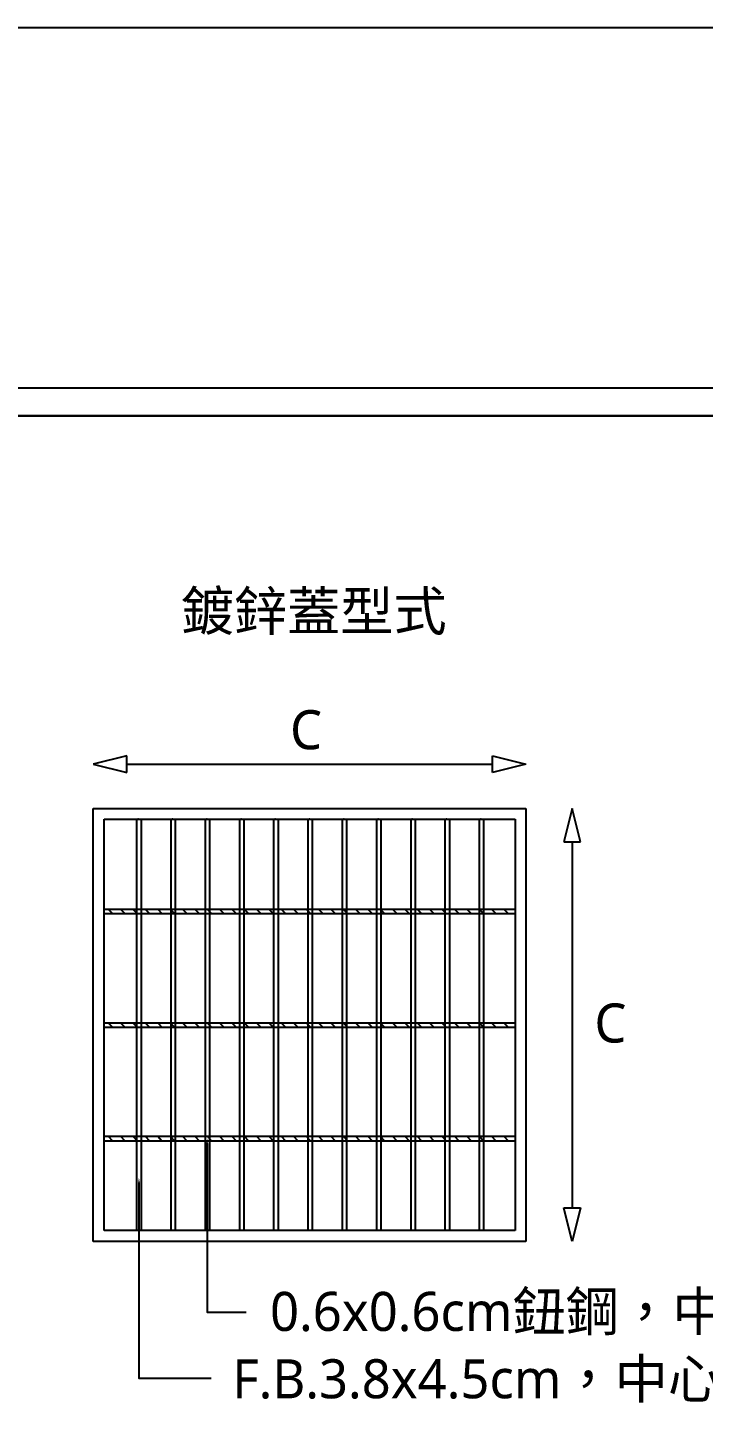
# Model space of a CAD drawing. Header units: millimetres. Extents: x 3083 to 7283, y 1609 to 4579.
# Drawn here: x 6280 to 6626, y 3875 to 4579 of the extents above; entities that cross this region are included whole.
import ezdxf

# ---------------------------------------------------------------- set-up
doc = ezdxf.new("R2010")
doc.units = ezdxf.units.MM
doc.styles.add('微軟正黑體-20', font='Microsoft JhengHei.ttf', dxfattribs={"height": 20})

msp = doc.modelspace()

# ---------------------------------------------------------------- linework, layer by layer
for p, q in [((3083.28, 4578.92), (7283.28, 4578.92)), ((3270.32, 4380.1), (7096.25, 4380.1)), ((7096.25, 4380.1), (3270.32, 4380.1)), ((6330.67, 4206.06, -163.19), (6313.5, 4201.81, -163.19)), ((6330.67, 4197.56, -163.19), (6330.67, 4206.06, -163.19)), ((6518.03, 4206.06, -163.19), (6535.2, 4201.81, -163.19)), ((6518.03, 4197.56, -163.19), (6518.03, 4206.06, -163.19)), ((6313.5, 4201.81, -163.19), (6330.67, 4197.56, -163.19)), ((6330.67, 4201.81, -163.19), (6518.03, 4201.81, -163.19)), ((6535.2, 4201.81, -163.19), (6518.03, 4197.56, -163.19)), ((6313.5, 4179.07, -163.19), (6535.2, 4179.07, -163.19)), ((6313.5, 3957.38, -163.19), (6313.5, 4179.07, -163.19)), ((6535.2, 4179.07, -163.19), (6535.2, 3957.38, -163.19)), ((6558.9, 4179.07, -163.19), (6554.65, 4161.91, -163.19)), ((6563.15, 4161.91, -163.19), (6558.9, 4179.07, -163.19)), ((6319.04, 3962.92, -163.19), (6319.04, 4173.53, -163.19)), ((6319.04, 4173.53, -163.19), (6529.66, 4173.53, -163.19)), ((6335.77, 4173.53, -163.19), (6335.77, 3962.92, -163.19)), ((6338.02, 4173.53, -163.19), (6338.02, 3962.92, -163.19)), ((6353.32, 4173.53, -163.19), (6353.32, 3962.92, -163.19)), ((6355.57, 4173.53, -163.19), (6355.57, 3962.92, -163.19)), ((6370.87, 4173.53, -163.19), (6370.87, 3962.92, -163.19)), ((6373.12, 4173.53, -163.19), (6373.12, 3962.92, -163.19)), ((6388.42, 4173.53, -163.19), (6388.42, 3962.92, -163.19)), ((6390.67, 4173.53, -163.19), (6390.67, 3962.92, -163.19)), ((6405.97, 4173.53, -163.19), (6405.97, 3962.92, -163.19)), ((6408.22, 4173.53, -163.19), (6408.22, 3962.92, -163.19)), ((6423.52, 4173.53, -163.19), (6423.52, 3962.92, -163.19)), ((6425.77, 4173.53, -163.19), (6425.77, 3962.92, -163.19)), ((6441.07, 4173.53, -163.19), (6441.07, 3962.92, -163.19)), ((6443.32, 4173.53, -163.19), (6443.32, 3962.92, -163.19)), ((6458.62, 4173.53, -163.19), (6458.62, 3962.92, -163.19)), ((6460.87, 4173.53, -163.19), (6460.87, 3962.92, -163.19)), ((6476.17, 4173.53, -163.19), (6476.17, 3962.92, -163.19)), ((6478.43, 4173.53, -163.19), (6478.43, 3962.92, -163.19)), ((6493.72, 4173.53, -163.19), (6493.72, 3962.92, -163.19)), ((6495.98, 4173.53, -163.19), (6495.98, 3962.92, -163.19)), ((6511.27, 4173.53, -163.19), (6511.27, 3962.92, -163.19)), ((6513.53, 4173.53, -163.19), (6513.53, 3962.92, -163.19)), ((6529.66, 4173.53, -163.19), (6529.66, 3962.92, -163.19)), ((6554.65, 4161.91, -163.19), (6563.15, 4161.91, -163.19)), ((6558.9, 4161.91, -163.19), (6558.9, 3974.54, -163.19)), ((6319.04, 4127.48, -163.19), (6529.66, 4127.48, -163.19)), ((6321.2, 4127.48, -163.19), (6323.42, 4125.23, -163.19)), ((6327.53, 4127.48, -163.19), (6329.75, 4125.23, -163.19)), ((6333.87, 4127.48, -163.19), (6336.09, 4125.23, -163.19)), ((6340.2, 4127.48, -163.19), (6342.42, 4125.23, -163.19)), ((6346.54, 4127.48, -163.19), (6348.75, 4125.23, -163.19)), ((6352.87, 4127.48, -163.19), (6355.09, 4125.23, -163.19)), ((6359.21, 4127.48, -163.19), (6361.42, 4125.23, -163.19)), ((6365.54, 4127.48, -163.19), (6367.76, 4125.23, -163.19)), ((6371.87, 4127.48, -163.19), (6374.09, 4125.23, -163.19)), ((6378.21, 4127.48, -163.19), (6380.43, 4125.23, -163.19)), ((6384.54, 4127.48, -163.19), (6386.76, 4125.23, -163.19)), ((6390.88, 4127.48, -163.19), (6393.09, 4125.23, -163.19)), ((6397.21, 4127.48, -163.19), (6399.43, 4125.23, -163.19)), ((6403.54, 4127.48, -163.19), (6405.76, 4125.23, -163.19)), ((6409.88, 4127.48, -163.19), (6412.1, 4125.23, -163.19)), ((6416.21, 4127.48, -163.19), (6418.43, 4125.23, -163.19)), ((6422.55, 4127.48, -163.19), (6424.76, 4125.23, -163.19)), ((6428.88, 4127.48, -163.19), (6431.1, 4125.23, -163.19)), ((6435.21, 4127.48, -163.19), (6437.43, 4125.23, -163.19)), ((6441.55, 4127.48, -163.19), (6443.77, 4125.23, -163.19)), ((6447.88, 4127.48, -163.19), (6450.1, 4125.23, -163.19)), ((6454.22, 4127.48, -163.19), (6456.44, 4125.23, -163.19)), ((6460.55, 4127.48, -163.19), (6462.77, 4125.23, -163.19)), ((6466.89, 4127.48, -163.19), (6469.1, 4125.23, -163.19)), ((6473.22, 4127.48, -163.19), (6475.44, 4125.23, -163.19)), ((6479.55, 4127.48, -163.19), (6481.77, 4125.23, -163.19)), ((6485.89, 4127.48, -163.19), (6488.11, 4125.23, -163.19)), ((6492.22, 4127.48, -163.19), (6494.44, 4125.23, -163.19)), ((6498.56, 4127.48, -163.19), (6500.77, 4125.23, -163.19)), ((6504.89, 4127.48, -163.19), (6507.11, 4125.23, -163.19)), ((6511.22, 4127.48, -163.19), (6513.44, 4125.23, -163.19)), ((6517.56, 4127.48, -163.19), (6519.78, 4125.23, -163.19)), ((6523.89, 4127.48, -163.19), (6526.11, 4125.23, -163.19)), ((6319.04, 4125.23, -163.19), (6529.66, 4125.23, -163.19)), ((6319.04, 4069.35, -163.19), (6529.66, 4069.35, -163.19)), ((6321.2, 4069.35, -163.19), (6323.42, 4067.1, -163.19)), ((6327.53, 4069.35, -163.19), (6329.75, 4067.1, -163.19)), ((6333.87, 4069.35, -163.19), (6336.09, 4067.1, -163.19)), ((6340.2, 4069.35, -163.19), (6342.42, 4067.1, -163.19)), ((6346.54, 4069.35, -163.19), (6348.75, 4067.1, -163.19)), ((6352.87, 4069.35, -163.19), (6355.09, 4067.1, -163.19)), ((6359.21, 4069.35, -163.19), (6361.42, 4067.1, -163.19)), ((6365.54, 4069.35, -163.19), (6367.76, 4067.1, -163.19)), ((6371.87, 4069.35, -163.19), (6374.09, 4067.1, -163.19)), ((6378.21, 4069.35, -163.19), (6380.43, 4067.1, -163.19)), ((6384.54, 4069.35, -163.19), (6386.76, 4067.1, -163.19)), ((6390.88, 4069.35, -163.19), (6393.09, 4067.1, -163.19)), ((6397.21, 4069.35, -163.19), (6399.43, 4067.1, -163.19)), ((6403.54, 4069.35, -163.19), (6405.76, 4067.1, -163.19)), ((6409.88, 4069.35, -163.19), (6412.1, 4067.1, -163.19)), ((6416.21, 4069.35, -163.19), (6418.43, 4067.1, -163.19)), ((6422.55, 4069.35, -163.19), (6424.76, 4067.1, -163.19)), ((6428.88, 4069.35, -163.19), (6431.1, 4067.1, -163.19)), ((6435.21, 4069.35, -163.19), (6437.43, 4067.1, -163.19)), ((6441.55, 4069.35, -163.19), (6443.77, 4067.1, -163.19)), ((6447.88, 4069.35, -163.19), (6450.1, 4067.1, -163.19)), ((6454.22, 4069.35, -163.19), (6456.44, 4067.1, -163.19)), ((6460.55, 4069.35, -163.19), (6462.77, 4067.1, -163.19)), ((6466.89, 4069.35, -163.19), (6469.1, 4067.1, -163.19)), ((6473.22, 4069.35, -163.19), (6475.44, 4067.1, -163.19)), ((6479.55, 4069.35, -163.19), (6481.77, 4067.1, -163.19)), ((6485.89, 4069.35, -163.19), (6488.11, 4067.1, -163.19)), ((6492.22, 4069.35, -163.19), (6494.44, 4067.1, -163.19)), ((6498.56, 4069.35, -163.19), (6500.77, 4067.1, -163.19)), ((6504.89, 4069.35, -163.19), (6507.11, 4067.1, -163.19)), ((6511.22, 4069.35, -163.19), (6513.44, 4067.1, -163.19)), ((6517.56, 4069.35, -163.19), (6519.78, 4067.1, -163.19)), ((6523.89, 4069.35, -163.19), (6526.11, 4067.1, -163.19)), ((6319.04, 4067.1, -163.19), (6529.66, 4067.1, -163.19)), ((6319.04, 4011.22, -163.19), (6529.66, 4011.22, -163.19)), ((6319.04, 4008.97, -163.19), (6529.66, 4008.97, -163.19)), ((6321.2, 4011.22, -163.19), (6323.42, 4008.97, -163.19)), ((6327.53, 4011.22, -163.19), (6329.75, 4008.97, -163.19)), ((6333.87, 4011.22, -163.19), (6336.09, 4008.97, -163.19)), ((6340.2, 4011.22, -163.19), (6342.42, 4008.97, -163.19)), ((6346.54, 4011.22, -163.19), (6348.75, 4008.97, -163.19)), ((6352.87, 4011.22, -163.19), (6355.09, 4008.97, -163.19)), ((6359.21, 4011.22, -163.19), (6361.42, 4008.97, -163.19)), ((6365.54, 4011.22, -163.19), (6367.76, 4008.97, -163.19)), ((6371.87, 4011.22, -163.19), (6374.09, 4008.97, -163.19)), ((6378.21, 4011.22, -163.19), (6380.43, 4008.97, -163.19)), ((6384.54, 4011.22, -163.19), (6386.76, 4008.97, -163.19)), ((6390.88, 4011.22, -163.19), (6393.09, 4008.97, -163.19)), ((6397.21, 4011.22, -163.19), (6399.43, 4008.97, -163.19)), ((6403.54, 4011.22, -163.19), (6405.76, 4008.97, -163.19)), ((6409.88, 4011.22, -163.19), (6412.1, 4008.97, -163.19)), ((6416.21, 4011.22, -163.19), (6418.43, 4008.97, -163.19)), ((6422.55, 4011.22, -163.19), (6424.76, 4008.97, -163.19)), ((6428.88, 4011.22, -163.19), (6431.1, 4008.97, -163.19)), ((6435.21, 4011.22, -163.19), (6437.43, 4008.97, -163.19)), ((6441.55, 4011.22, -163.19), (6443.77, 4008.97, -163.19)), ((6447.88, 4011.22, -163.19), (6450.1, 4008.97, -163.19)), ((6454.22, 4011.22, -163.19), (6456.44, 4008.97, -163.19)), ((6460.55, 4011.22, -163.19), (6462.77, 4008.97, -163.19)), ((6466.89, 4011.22, -163.19), (6469.1, 4008.97, -163.19)), ((6473.22, 4011.22, -163.19), (6475.44, 4008.97, -163.19)), ((6479.55, 4011.22, -163.19), (6481.77, 4008.97, -163.19)), ((6485.89, 4011.22, -163.19), (6488.11, 4008.97, -163.19)), ((6492.22, 4011.22, -163.19), (6494.44, 4008.97, -163.19)), ((6498.56, 4011.22, -163.19), (6500.77, 4008.97, -163.19)), ((6504.89, 4011.22, -163.19), (6507.11, 4008.97, -163.19)), ((6511.22, 4011.22, -163.19), (6513.44, 4008.97, -163.19)), ((6517.56, 4011.22, -163.19), (6519.78, 4008.97, -163.19)), ((6523.89, 4011.22, -163.19), (6526.11, 4008.97, -163.19)), ((6558.9, 3957.38, -163.19), (6554.65, 3974.54, -163.19)), ((6554.65, 3974.54, -163.19), (6563.15, 3974.54, -163.19)), ((6563.15, 3974.54, -163.19), (6558.9, 3957.38, -163.19)), ((6535.2, 3957.38, -163.19), (6313.5, 3957.38, -163.19)), ((6529.66, 3962.92, -163.19), (6319.04, 3962.92, -163.19))]:
    msp.add_line(p, q)
at = {"color": 4}
msp.add_line((7110.46, 4394.31), (3256.11, 4394.31), dxfattribs=at)
at = {"elevation": -163.19}
for points in [[(6371.87, 4007.6), (6371.87, 3921.23), (6391.89, 3921.23)], [(6336.94, 3987.58), (6336.94, 3887.43), (6373.99, 3887.43)]]:
    msp.add_lwpolyline(points, dxfattribs=at)
for p in [(6336.6, 4173.53, -163.19), (6354.15, 4173.53, -163.19), (6371.7, 4173.53, -163.19), (6389.25, 4173.53, -163.19), (6406.8, 4173.53, -163.19), (6424.35, 4173.53, -163.19), (6441.9, 4173.53, -163.19), (6459.45, 4173.53, -163.19), (6477, 4173.53, -163.19), (6494.55, 4173.53, -163.19), (6512.1, 4173.53, -163.19)]:
    msp.add_point(p)
for points in [[(6371.46, 4007.6, -163.19), (6371.87, 4010.1, -163.19), (6372.29, 4007.6, -163.19)], [(6336.53, 3987.58, -163.19), (6336.94, 3990.08, -163.19), (6337.36, 3987.58, -163.19)]]:
    msp.add_solid(points)

# ---------------------------------------------------------------- texts
at = {"style": '微軟正黑體-20'}
for s, p in [('鍍鋅蓋型式', (6358.22, 4270.09, -163.19)), ('C', (6414.34, 4209.4, -163.19)), ('C', (6570.28, 4059.24, -163.19)), ('0.6x0.6cm鈕鋼，中心距 10cm', (6404.1, 3911.56, -163.19)), ('F.B.3.8x4.5cm，中心距 3cm', (6384.77, 3877.08, -163.19))]:
    msp.add_text(s, height=20, dxfattribs=at).set_placement(p)

doc.saveas('drawing.dxf')
